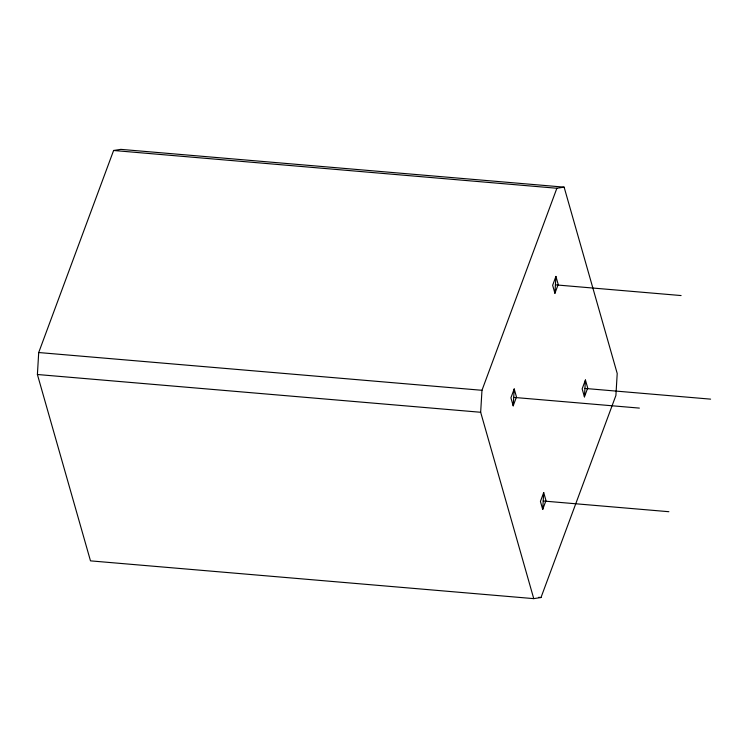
<?xml version="1.0" encoding="UTF-8"?>
<svg xmlns="http://www.w3.org/2000/svg" width="748" height="748" viewBox="0 0 748 748"><rect width="100%" height="100%" fill="white"/><g stroke="black" fill="none" stroke-linecap="round" stroke-linejoin="round"><path stroke-width="1.12" d="M37.4 374.505L38.709 352.532L113.603 150.488L120.858 149.366L564.123 187.14L617.212 373.495L615.903 395.468L541 597.512L533.754 598.634L90.489 560.86L37.4 374.505L480.665 412.27L533.754 598.634M480.665 412.27L481.974 390.297L556.877 188.253L564.123 187.14M513.193 405.818L514.203 388.969L516.475 396.964L513.193 405.818L510.921 397.824L514.203 388.969M554.923 293.263L555.923 276.423L558.204 284.418L554.923 293.263L552.641 285.278L555.923 276.423M542.702 509.425L543.712 492.577L545.984 500.571L542.702 509.425L540.43 501.431L543.712 492.577M584.431 396.861L585.432 380.012L587.713 388.006L584.431 396.861L582.15 388.866L585.432 380.012M113.603 150.488L556.877 188.253M555.418 284.848L681.091 295.554M584.927 388.436L710.6 399.142M38.709 352.532L481.974 390.297M513.698 397.394L639.372 408.099M543.207 501.001L668.88 511.707M538.672 597.315L541 597.512"/></g></svg>
